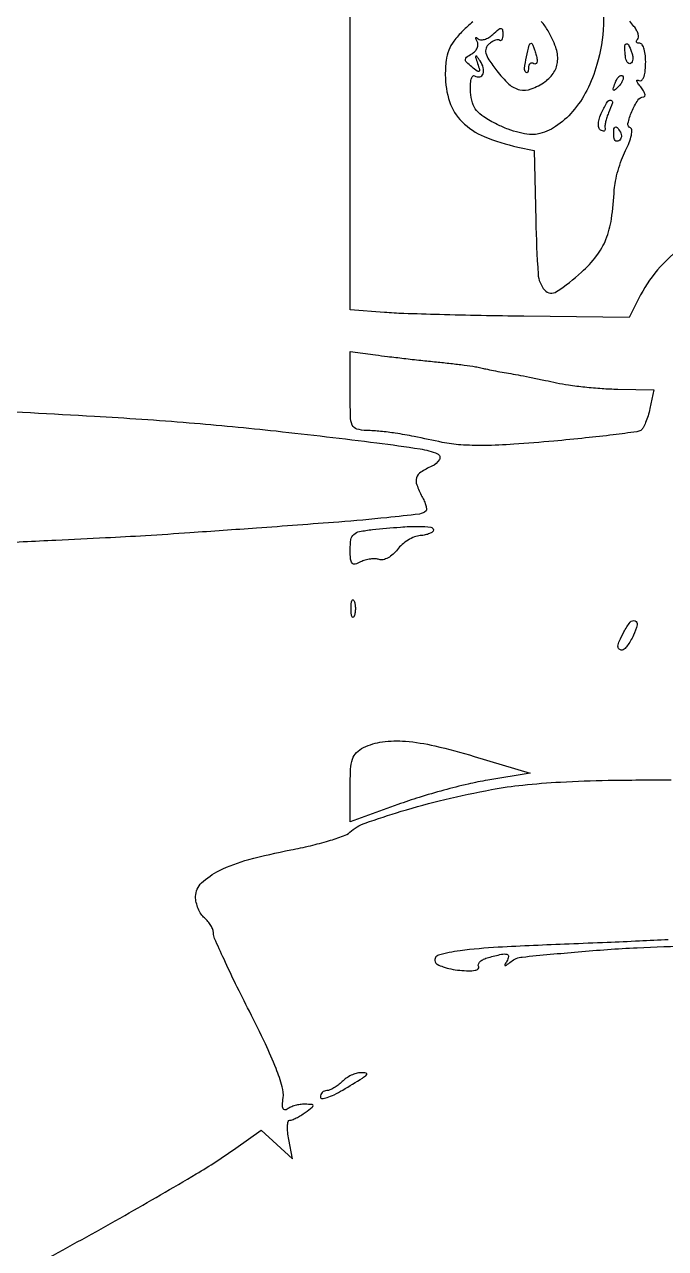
# Model space of a CAD drawing. Extents: x 0 to 848, y 0 to 1200.
# Drawn here: x 179.2 to 287.1, y 573.5 to 779.2 of the extents above; entities that cross this region are included whole.
import ezdxf

# ---------------------------------------------------------------- set-up
doc = ezdxf.new("R2010")
doc.units = 0

msp = doc.modelspace()

# ---------------------------------------------------------------- linework, layer by layer
for points in [[(290.85872, 742.531227, 0.054907), (286.172078, 738.452505, 0.067885), (282.862222, 733.710529), (280.919079, 729.921058), (263.20954, 730.131519, -0.0018), (256.007777, 730.243029, -0.001963), (249.013115, 730.40399, -0.001838), (243.026796, 730.587291, -0.009725), (239.75, 730.76354), (234, 731.185099), (234, 796.925883, -0.000591)], [(275.631671, 784.530749, -0.112802), (276.622988, 779.139516, -0.060097), (275.517697, 772.41288, -0.047189), (273.806798, 768.094516, -0.05993), (271.418225, 764.536692, -0.068138), (268.564153, 762.014372, -0.100037), (265.473867, 760.750253, -0.0733), (264.156016, 760.694152, -0.033095), (262.447352, 760.987385, -0.030456), (260.567056, 761.562896, -0.027541), (258.704356, 762.3791, -0.022552), (256.463287, 763.641941, -0.081792), (255.239087, 764.718827, -0.10383), (254.580621, 765.986123, -0.049479), (254.262168, 767.804234, -0.025005), (254.231948, 769.036401, -0.05433), (254.358256, 769.97312, -0.108185), (254.60852, 770.480647, -0.379467), (254.938641, 770.537922, 0.183788), (255.787659, 770.374591, 0.269412), (256.355112, 770.852349, 0.155885), (256.391854, 771.889971, 0.085774), (255.839685, 773.047746, 0.006389), (255.281808, 773.814623, 0.466965), (255.144905, 773.822209, 0.268663), (255.102505, 773.63904, 0.004493), (255.42856, 772.608556, -0.010959), (255.755216, 771.527778, -0.338811), (255.657005, 771.283134, -0.306359), (255.380359, 771.299436, -0.009827), (254.459704, 772.033443, -0.019197), (253.562149, 772.838482, -0.202827), (253.374103, 773.281929, -0.242497), (253.578003, 773.678444, -0.027461), (254.457844, 774.236347, 0.073966), (255.011933, 774.664487, 0.088954), (255.376551, 775.211623, 0.101776), (255.498307, 775.78986, 0.132064), (255.360707, 776.31146, -0.017767), (255.134733, 776.740262, -0.196495), (255.123068, 776.929913, -0.493465), (255.229233, 776.965965, -0.036843), (255.508523, 776.747818, 0.180811), (255.949446, 776.572223, 0.078893), (256.58307, 776.659077, 0.063272), (257.304043, 776.981095, 0.047318), (258.002182, 777.501975, -0.010087), (258.993672, 778.363527, -0.175238), (259.389656, 778.507294, -0.376096), (259.612769, 778.312337, -0.033308), (259.666667, 777.504156, -0.031019), (259.632838, 776.959388, -0.082088), (259.52234, 776.586172, -0.206853), (259.359659, 776.446007, -0.279083), (259.175343, 776.491324, 0.210865), (258.892221, 776.601058, 0.068877), (258.441775, 776.517497, 0.054611), (257.907897, 776.272603, 0.038404), (257.368036, 775.89048, 0.131419), (256.856021, 775.1683, 0.159415), (256.823632, 774.342905, 0.078414), (257.344581, 773.217288, 0.015411), (258.644715, 771.399155, 0.044237), (260.69423, 769.154653, 0.130629), (262.52887, 768.193512, 0.147436), (264.457827, 768.328715, 0.062148), (266.777494, 769.556704, 0.099612), (268.284932, 771.138872, 0.126507), (268.900135, 773.053022, 0.101187), (268.569847, 775.356868, 0.047406), (267.284392, 778.095708, 0.042878), (266.153235, 779.682623, 0.112974)], [(254.659204, 779.592314, 0.033904), (252.923077, 778.076923, 0.033613), (251.445473, 776.386073, 0.068402), (250.579022, 774.852955, 0.065674), (250.138185, 773.102075, 0.028881), (250, 770.711782, 0.079674), (250.723785, 766.198474, 0.118176), (252.819316, 762.805656, 0.098729), (256.546941, 760.334418, 0.043537), (262.218361, 758.570172), (264.936722, 757.977778), (265.218361, 746.250967, 0.009694), (265.610481, 737.221304, 0.166396), (266.727368, 734.523801, 0.376191), (268.719216, 734.265737, 0.035997), (272.902449, 737.530834, 0.04431), (275.440566, 740.268888, 0.069858), (277.028587, 743.045837, 0.05897), (277.951244, 746.484034, 0.023109), (278.433324, 751.379119, -0.038012), (278.61923, 752.824213, -0.019222), (279.060071, 754.60733, -0.018974), (279.659404, 756.423455, -0.02676), (280.339028, 757.986261, 0.023452), (280.940617, 759.34499, 0.039458), (281.298315, 760.539097, 0.049045), (281.401139, 761.435902, 0.327286), (281.156496, 761.781168, -0.384737), (280.731654, 762.532751, -0.045532), (281.370965, 764.521195, -0.042992), (282.398164, 766.456271, -0.252126), (283.372445, 766.992198, 0.321971), (283.580231, 767.144311, 0.151643), (283.585453, 767.494721, 0.069101), (283.338664, 768.041361, 0.029872), (282.872445, 768.691958, -0.016424), (282.403543, 769.310483, -0.081236), (282.212645, 769.701965, -0.492264), (282.297828, 769.820458, -0.143792), (282.55358, 769.754336, 0.293855), (282.988893, 769.768703, 0.145303), (283.35022, 770.217724, 0.066516), (283.598455, 771.16543, 0.023755), (283.704603, 772.562377, 0.029423), (283.664429, 773.879513, 0.046475), (283.459788, 774.990198, 0.059414), (283.138412, 775.76371, 0.270935), (282.734356, 776, -0.064545), (282.371768, 776.047002, -0.1913), (282.173585, 776.193285, -0.242933), (282.156381, 776.407141, -0.097568), (282.324657, 776.657991, 0.187963), (282.484921, 777.022919, 0.075722), (282.424724, 777.5733, 0.060533), (282.167908, 778.214397, 0.044632), (281.741324, 778.849949, -0.004788), (281.057347, 779.711927, -0.223005)], [(169.5, 714.460475, -0.002514), (190.965733, 713.340652, -0.00598), (206.907346, 712.237203, -0.006806), (221.532578, 710.848347, -0.004342), (238.5, 708.854494, -0.006344), (245.749066, 707.845163, -0.063033), (248.696512, 707.007389, -0.458216), (249.002338, 706.048149, -0.149237), (247.728205, 704.922023, 0.036165), (245.893688, 703.920237, 0.172876), (245.176958, 702.989657, 0.168802), (245.201334, 701.801755, 0.03412), (246.08102, 699.848612, -0.021556), (246.466798, 699.046496, -0.031412), (246.730124, 698.307688, -0.032187), (246.861099, 697.708572, -0.238439), (246.772707, 697.439374, -0.16763), (245.638529, 696.886983, -0.004729), (240.173214, 696.274526, -0.006236), (232.068469, 695.54584, -0.001401), (218.25, 694.515928, -0.000631), (207.053371, 693.72717, -0.002023), (199.588708, 693.241113, -0.002426), (192.866971, 692.863452, -0.001271), (184.5, 692.455389, 0.000279), (179.009575, 692.198543, 0.000243), (173.2625, 691.923682, 0.000244)], [(183.278998, 571.916722, 0.004962), (196.086058, 579.021973, 0.004448), (208.102427, 585.987474, 0.021215), (214.752892, 590.312924), (219.005785, 593.343194), (221.64694, 590.921597), (224.288095, 588.5), (223.669048, 591.75, -0.02201), (223.488093, 592.996098, -0.037735), (223.462107, 594.045313, -0.046591), (223.570285, 594.79248, -0.346411), (223.83387, 595, 0.097668), (224.249932, 595.082055, 0.020822), (224.923115, 595.391667, 0.021025), (225.68558, 595.822931, 0.018645), (226.441183, 596.333333, 0.005333), (227.626103, 597.219316, 0.245044), (227.750838, 597.486015, 0.386263), (227.58318, 597.655372, 0.009273), (226.382312, 597.697026, 0.039367), (225.582902, 597.646945, 0.031497), (224.737662, 597.47188, 0.032472), (223.972396, 597.207938, 0.066779), (223.426751, 596.887939, -0.16328), (222.997021, 596.735898, -0.317488), (222.710536, 596.931257, -0.103046), (222.610278, 597.585337, -0.020297), (222.722196, 598.774246, 0.104941), (222.583938, 600.622382, 0.022069), (221.534511, 603.707111, 0.017882), (219.751109, 607.835064, 0.007286), (217.045445, 613.321693, -0.00417), (214.729014, 617.946152, -0.006117), (212.775849, 622.054361, -0.003136), (211.190016, 625.555602, -0.10514), (211, 626.449248, 0.090141), (210.892777, 627.039168, 0.043027), (210.559375, 627.7372, 0.040784), (210.073935, 628.427165, 0.045889), (209.5, 629, -0.076586), (208.925354, 629.648361, -0.044465), (208.440625, 630.57164, -0.04323), (208.110662, 631.608223, -0.055499), (208, 632.602121, -0.207908), (208.995957, 634.89377, -0.073976), (212.000881, 636.963525, -0.047979), (216.938653, 638.819823, -0.019062), (224.003732, 640.441223, 0.011537), (227.323447, 641.150676, 0.014305), (230.374792, 641.969666, 0.012643), (232.875734, 642.787682, 0.096281), (233.937381, 643.414534, -0.096009), (236.510665, 644.935802, -0.012565), (242.580732, 646.929504, -0.014399), (249.914072, 648.907241, -0.012258), (257.752401, 650.578846, -0.020514), (263.045975, 651.349544, -0.012292), (269.382539, 651.850983, -0.009416), (277.388369, 652.135745, -0.004131), (288, 652.225519, -0.002307)], [(287.517265, 625.330428, -0.000079), (282.648806, 625.109582, -0.001025), (277.224782, 624.875532, -0.000624), (270.815534, 624.620151, 0.003558), (258.899589, 624.075314, 0.019471), (252.481096, 623.484802, 0.034039), (248.86821, 622.757204, 0.430406), (248.28053, 621.658411, 0.194428), (248.655299, 621.218684, 0.036409), (249.646406, 620.790117, 0.034169), (250.950119, 620.433464, 0.025406), (252.42668, 620.213443, 0.019101), (253.934903, 620.124471, 0.05131), (255.00494, 620.212201, 0.116511), (255.552218, 620.454182, 0.386738), (255.618335, 620.808529, -0.224405), (255.571675, 621.223104, -0.120717), (255.855157, 621.665679, -0.079358), (256.446924, 622.072662, -0.045582), (257.261247, 622.372655, -0.010718), (259.430734, 622.904559, -0.104593), (260.369879, 622.914486, -0.395679), (260.641893, 622.532969, -0.102059), (260.367059, 621.75, 0.013171), (260.012807, 621.123542, 0.52676), (260.074734, 621.004978, 0.196211), (260.29815, 621.066256, 0.006091), (261.059993, 621.666583, -0.145751), (262.939633, 622.43943, -0.003568), (272.350726, 623.321923, -0.008446), (282.254132, 624.011029, -0.011324), (291.25, 624.280374, 0.017953)]]:
    msp.add_lwpolyline(points, format="xyb")
for points in [[(265.29011, 773.99862, -0.033809), (265.429487, 773.266748, -0.095442), (265.393387, 772.749762, -0.238295), (265.19888, 772.53149, -0.236417), (264.906741, 772.557637, 0.11434), (264.56162, 772.674264, 0.18486), (264.266355, 772.593373, 0.156936), (264.067789, 772.319005, 0.078948), (264, 771.89235, -0.035907), (263.968367, 771.452437, -0.099813), (263.864776, 771.161935, -0.236239), (263.712639, 771.065421, -0.225392), (263.539663, 771.127004, -0.233884), (263.325377, 771.761103, -0.015241), (263.651587, 773.731108, -0.013738), (264.092321, 775.683184, -0.342879), (264.5, 776, -0.293816), (264.626987, 775.918328, -0.012926), (264.842124, 775.412095, -0.018372), (265.070232, 774.765722, -0.011686)], [(281.349337, 774.532025, -0.05214), (281.509264, 773.936181, -0.063531), (281.527236, 773.359336, -0.075558), (281.408436, 772.88734, -0.156206), (281.163912, 772.601303, -0.259868), (280.868239, 772.587963, -0.140997), (280.592392, 772.841638, -0.079088), (280.379055, 773.361741, -0.039075), (280.269735, 774.069278, -0.01644), (280.207033, 775.550408, -0.30258), (280.451701, 775.92531, -0.402215), (280.807591, 775.791397, -0.01992)], [(279.124088, 768.733333, -0.011214), (278.463552, 768.106486, -0.400052), (278.270328, 768.111181, -0.286372), (278.21821, 768.336218, -0.008399), (278.564293, 769.293128, -0.036269), (278.866277, 769.940734, -0.070189), (279.210949, 770.395085, -0.120343), (279.538684, 770.59249, -0.278911), (279.806872, 770.526461, -0.20742), (279.927901, 770.220211, -0.082976), (279.837219, 769.768815, -0.063152), (279.558688, 769.246577, -0.043285)], [(277.46478, 764.293128, 0.022915), (277.178862, 763.546144, 0.023717), (276.966196, 762.784585, 0.024276), (276.846143, 762.110875, 0.086937), (276.866018, 761.67567, -0.120641), (276.860408, 761.409155, -0.251994), (276.722342, 761.262394, -0.164532), (276.463634, 761.263412, -0.055933), (276.119179, 761.426343, -0.193721), (275.822874, 761.828897, -0.080987), (275.761103, 762.511874, -0.058984), (275.931895, 763.40352, -0.033475), (276.333919, 764.427823, -0.022601), (277.231229, 766.125895, -0.297874), (277.837514, 766.426626, -0.471643), (278.110015, 766.002267, -0.025207)], [(279.457295, 761.069098, -0.090093), (279.612382, 760.673795, -0.095385), (279.614038, 760.257398, -0.099739), (279.463027, 759.88478, -0.108766), (279.182979, 759.613087, -0.158515), (278.860929, 759.534562, -0.191218), (278.582917, 759.669932, -0.126631), (278.394948, 760.024148, -0.059057), (278.333333, 760.543989, -0.019984), (278.376303, 761.618676, -0.269722), (278.59208, 761.929499, -0.350126), (278.913397, 761.852054, -0.02679)], [(248.5, 722.457557, -0.003691), (250.907188, 722.200078, -0.004371), (253.178125, 721.920069, -0.003823), (255.089704, 721.6525, -0.027604), (256, 721.466164, 0.012316), (256.803549, 721.275921, 0.003316), (258.0875, 721.014034, 0.003357), (259.55, 720.736004, 0.00347), (261, 720.480812, -0.004785), (262.640754, 720.187599, -0.002404), (264.706971, 719.787615, -0.002387), (266.839666, 719.353519, -0.003536), (268.704583, 718.950864, 0.020038), (270.744786, 718.580355, 0.008854), (273.464744, 718.247232, 0.008747), (276.363527, 717.995381, 0.011643), (279.005078, 717.874087), (285.10099, 717.736289), (284.424863, 714.618144, -0.020656), (284.103469, 713.38439, -0.024782), (283.696975, 712.255744, -0.024655), (283.268113, 711.355444, -0.127613), (282.896402, 710.9546, -0.110065), (282.2085, 710.703506, -0.001924), (278.248905, 710.198345, -0.004756), (273.611644, 709.669582, -0.003139), (268.272033, 709.145995, -0.005957), (261.523752, 708.608021, -0.014164), (256.493993, 708.41019, -0.018861), (252.599997, 708.514305, -0.035984), (249.5, 708.939744, 0.003151), (244.752082, 709.912193, 0.010301), (241.595081, 710.470767, 0.01487), (239.125423, 710.780541, 0.017008), (236.75, 710.92569, -0.061953), (235.113633, 711.174281, -0.230498), (234.356762, 711.848346, -0.091789), (234.051738, 713.300398, -0.005997), (234, 717.613544), (234, 724.227088), (238.25, 723.640828, 0.00384), (240.300743, 723.373973, 0.001697), (243.014062, 723.05141, 0.001679), (245.891994, 722.728969, 0.00226)], [(248, 694.212804, -0.232911), (247.845291, 693.898701, -0.062128), (247.350578, 693.607928, -0.04953), (246.635895, 693.380337, -0.033545), (245.789203, 693.259074, 0.075349), (244.822909, 693.037303, 0.042671), (243.745167, 692.501582, 0.041452), (242.727101, 691.760145, 0.053109), (241.935307, 690.914235, -0.048546), (241.203288, 690.117776, -0.056358), (240.364764, 689.521774, -0.065163), (239.550545, 689.201104, -0.147808), (238.896105, 689.232838, 0.077137), (238.234916, 689.358609, 0.040385), (237.396043, 689.319387, 0.038955), (236.522648, 689.1375, 0.047999), (235.75, 688.829689, -0.056845), (234.824225, 688.479672, -0.287014), (234.321428, 688.641343, -0.158677), (234.057492, 689.290887, -0.01781), (234, 690.904451, -0.038422), (234.130842, 692.604628, -0.173082), (234.59811, 693.467362, -0.136796), (235.5767, 693.951888, -0.020906), (237.75, 694.271532, -0.006363), (242.444581, 694.702278, -0.021128), (245.542263, 694.815459, -0.025816), (247.563735, 694.699401, -0.382646)], [(234.662281, 679.75, -0.174857), (234.474999, 679.540618, -0.447206), (234.306058, 679.601562, -0.078554), (234.189089, 680.10856, -0.017491), (234.157895, 681, -0.017491), (234.189089, 681.89144, -0.078554), (234.306058, 682.398438, -0.447206), (234.474999, 682.459382, -0.174857), (234.662281, 682.25, -0.057986), (234.818615, 681.679992, -0.037979), (234.87034, 681, -0.037979), (234.818615, 680.320008, -0.057986)], [(281.655915, 676.507802, -0.022987), (281.158441, 675.552821, -0.031299), (280.619238, 674.745395, -0.032213), (280.110574, 674.160467, -0.197566), (279.75, 674.007802, -0.18803), (279.23424, 674.202711, -0.23698), (279.050986, 674.671864, -0.084129), (279.286891, 675.555621, -0.015672), (280.035184, 677.065741, -0.04198), (281.096022, 678.701623, -0.321189), (281.92474, 678.948938, -0.391308), (282.287619, 678.273935, -0.045424)], [(254.879419, 656.154543), (264.258838, 653.335848), (257.134589, 652.159303, 0.016617), (253.832518, 651.50059, 0.008598), (249.75157, 650.47017, 0.008537), (245.589074, 649.266036, 0.012817), (242.00517, 648.061233), (234, 645.139707), (234, 650.832725, -0.012553), (234.079914, 654.015335, -0.067355), (234.39774, 655.716356, -0.11845), (235.066941, 656.795648, -0.080201), (236.25, 657.640088, -0.08256), (239.425742, 658.605455, -0.052532), (243.296719, 658.703772, -0.037879), (248.252433, 657.92793, -0.015231)], [(232.642857, 601.5, -0.032161), (231.989814, 600.925966, -0.032192), (231.26875, 600.440625, -0.03396), (230.586132, 600.10227, -0.098387), (230.071429, 600, 0.100004), (229.662545, 599.917394, 0.098167), (229.314732, 599.682292, 0.097714), (229.081758, 599.33122, 0.098081), (229, 598.918441, 0.431203), (229.268449, 598.665039, 0.061493), (230.101562, 598.817059, 0.039515), (231.310674, 599.30323, 0.020039), (232.75, 600.092097, 0.001519), (236.071497, 602.10338, 0.056129), (236.770334, 602.645367, 0.607106), (236.690548, 602.91055, 0.046855), (235.738095, 603, 0.07442), (235.018676, 602.892325, 0.038552), (234.170833, 602.559375, 0.037262), (233.334449, 602.074082, 0.046322)]]:
    msp.add_lwpolyline(points, format="xyb", close=True)

doc.saveas('drawing.dxf')
